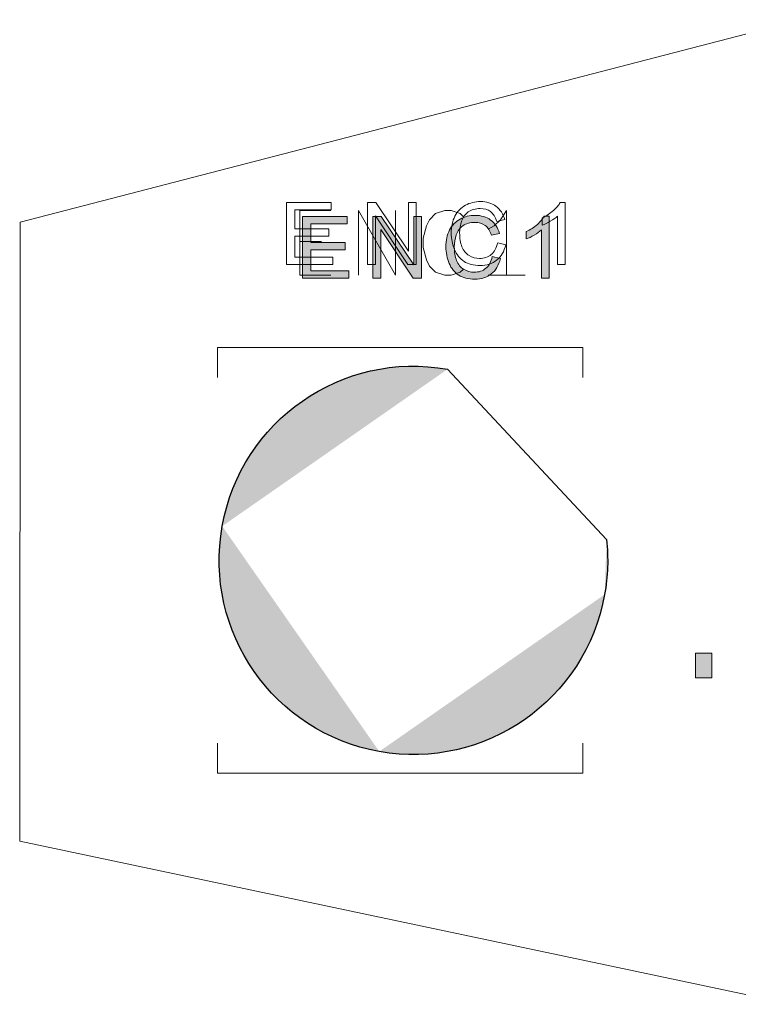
# Model space of a CAD drawing. Header units: inches. Extents: x 0 to 1.18, y 0 to 0.6.
# Drawn here: x 0.002 to 0.439, y 0.001 to 0.601 of the extents above; entities that cross this region are included whole.
import ezdxf

# ---------------------------------------------------------------- set-up
doc = ezdxf.new("R2010")
doc.units = ezdxf.units.IN
doc.header["$MEASUREMENT"] = 0
doc.layers.add('Layer 1', color=7, linetype='Continuous', lineweight=0)

# ---------------------------------------------------------------- blocks, each defined once
blk = doc.blocks.new('Block_1')
at = {"layer": 'Layer 1', "transparency": 33554687}
h = blk.add_hatch(color=7, dxfattribs=at)
h.dxf.hatch_style = 2
edge = h.paths.add_edge_path()
edge.add_spline(control_points=[(0.12508, 0.29301), (0.13655, 0.35722), (0.19791, 0.39998), (0.26212, 0.3885)], knot_values=[0, 0, 0, 0, 1, 1, 1, 1], degree=3, periodic=0)
edge.add_line((0.26212, 0.3885), (0.12508, 0.29301))
h = blk.add_hatch(color=7, dxfattribs=at)
h.dxf.hatch_style = 2
edge = h.paths.add_edge_path()
edge.add_spline(control_points=[(0.26212, 0.3885), (0.26212, 0.3885), (0.35878, 0.28485), (0.35878, 0.28485)], knot_values=[0, 0, 0, 0, 1, 1, 1, 1], degree=3, periodic=0)
edge.add_line((0.35878, 0.28485), (0.26212, 0.3885))
h = blk.add_hatch(color=7, dxfattribs=at)
h.dxf.hatch_style = 2
edge = h.paths.add_edge_path()
edge.add_spline(control_points=[(0.22057, 0.15597), (0.15636, 0.16744), (0.1136, 0.2288), (0.12508, 0.29301)], knot_values=[0, 0, 0, 0, 1, 1, 1, 1], degree=3, periodic=0)
edge.add_line((0.12508, 0.29301), (0.22057, 0.15597))
h = blk.add_hatch(color=7, dxfattribs=at)
h.dxf.hatch_style = 2
edge = h.paths.add_edge_path()
edge.add_spline(control_points=[(0.35878, 0.28485), (0.35998, 0.27372), (0.35958, 0.26248), (0.35761, 0.25146)], knot_values=[0, 0, 0, 0, 1, 1, 1, 1], degree=3, periodic=0)
edge.add_line((0.35761, 0.25146), (0.35878, 0.28485))
h = blk.add_hatch(color=7, dxfattribs=at)
h.dxf.hatch_style = 2
edge = h.paths.add_edge_path()
edge.add_spline(control_points=[(0.35761, 0.25146), (0.34614, 0.18725), (0.28479, 0.14449), (0.22057, 0.15597)], knot_values=[0, 0, 0, 0, 1, 1, 1, 1], degree=3, periodic=0)
edge.add_line((0.22057, 0.15597), (0.35761, 0.25146))
at = {"layer": 'Layer 1', "color": 7, "lineweight": 25}
for points in [[(0.12508, 0.29301), (0.13655, 0.35722), (0.19791, 0.39998), (0.26212, 0.3885)], [(0.26212, 0.3885), (0.26212, 0.3885), (0.35878, 0.28485), (0.35878, 0.28485)], [(0.22057, 0.15597), (0.15636, 0.16744), (0.1136, 0.2288), (0.12508, 0.29301)], [(0.35878, 0.28485), (0.35998, 0.27372), (0.35958, 0.26248), (0.35761, 0.25146)], [(0.35761, 0.25146), (0.34614, 0.18725), (0.28479, 0.14449), (0.22057, 0.15597)]]:
    blk.add_open_spline(points, degree=3, dxfattribs=at)
blk = doc.blocks.new('Block_9')
at = {"layer": 'Layer 1', "transparency": 33554687}
h = blk.add_hatch(color=7, dxfattribs=at)
h.dxf.hatch_style = 2
edge = h.paths.add_edge_path()
edge.add_spline(control_points=[(0.17398, 0.44385), (0.17398, 0.44385), (0.17398, 0.48142), (0.17398, 0.48142), (0.17398, 0.48142), (0.20114, 0.48142), (0.20114, 0.48142), (0.20114, 0.48142), (0.20114, 0.47699), (0.20114, 0.47699), (0.20114, 0.47699), (0.17895, 0.47699), (0.17895, 0.47699), (0.17895, 0.47699), (0.17895, 0.46548), (0.17895, 0.46548), (0.17895, 0.46548), (0.19974, 0.46548), (0.19974, 0.46548), (0.19974, 0.46548), (0.19974, 0.46107), (0.19974, 0.46107), (0.19974, 0.46107), (0.17895, 0.46107), (0.17895, 0.46107), (0.17895, 0.46107), (0.17895, 0.44828), (0.17895, 0.44828), (0.17895, 0.44828), (0.20202, 0.44828), (0.20202, 0.44828), (0.20202, 0.44828), (0.20202, 0.44385), (0.20202, 0.44385), (0.20202, 0.44385), (0.17398, 0.44385), (0.17398, 0.44385)], knot_values=[0, 0, 0, 0, 1, 1, 1, 2, 2, 2, 3, 3, 3, 4, 4, 4, 5, 5, 5, 6, 6, 6, 7, 7, 7, 8, 8, 8, 9, 9, 9, 10, 10, 10, 11, 11, 11, 12, 12, 12, 12], degree=3, periodic=0)
h = blk.add_hatch(color=7, dxfattribs=at)
h.dxf.hatch_style = 2
edge = h.paths.add_edge_path()
edge.add_spline(control_points=[(0.2167, 0.44385), (0.2167, 0.44385), (0.2167, 0.48142), (0.2167, 0.48142), (0.2167, 0.48142), (0.22179, 0.48142), (0.22179, 0.48142), (0.22179, 0.48142), (0.24153, 0.45192), (0.24153, 0.45192), (0.24153, 0.45192), (0.24153, 0.48142), (0.24153, 0.48142), (0.24153, 0.48142), (0.2463, 0.48142), (0.2463, 0.48142), (0.2463, 0.48142), (0.2463, 0.44385), (0.2463, 0.44385), (0.2463, 0.44385), (0.2412, 0.44385), (0.2412, 0.44385), (0.2412, 0.44385), (0.22146, 0.47337), (0.22146, 0.47337), (0.22146, 0.47337), (0.22146, 0.44385), (0.22146, 0.44385), (0.22146, 0.44385), (0.2167, 0.44385), (0.2167, 0.44385)], knot_values=[0, 0, 0, 0, 1, 1, 1, 2, 2, 2, 3, 3, 3, 4, 4, 4, 5, 5, 5, 6, 6, 6, 7, 7, 7, 8, 8, 8, 9, 9, 9, 10, 10, 10, 10], degree=3, periodic=0)
h = blk.add_hatch(color=7, dxfattribs=at)
h.dxf.hatch_style = 2
edge = h.paths.add_edge_path()
edge.add_spline(control_points=[(0.28931, 0.45702), (0.28931, 0.45702), (0.29428, 0.45576), (0.29428, 0.45576), (0.29324, 0.45168), (0.29136, 0.44857), (0.28866, 0.44642), (0.28595, 0.44428), (0.28263, 0.44321), (0.27873, 0.44321), (0.27467, 0.44321), (0.27138, 0.44403), (0.26885, 0.44568), (0.2663, 0.44733), (0.26438, 0.44971), (0.26305, 0.45285), (0.26173, 0.45597), (0.26107, 0.45933), (0.26107, 0.46292), (0.26107, 0.46683), (0.26181, 0.47024), (0.26331, 0.47316), (0.2648, 0.47607), (0.26693, 0.47828), (0.26969, 0.4798), (0.27245, 0.48131), (0.27549, 0.48206), (0.2788, 0.48206), (0.28256, 0.48206), (0.28572, 0.48111), (0.28828, 0.47919), (0.29085, 0.47728), (0.29263, 0.47459), (0.29364, 0.47112), (0.29364, 0.47112), (0.28874, 0.46996), (0.28874, 0.46996), (0.28788, 0.4727), (0.28661, 0.47469), (0.28495, 0.47594), (0.2833, 0.47719), (0.28121, 0.47781), (0.2787, 0.47781), (0.27581, 0.47781), (0.2734, 0.47712), (0.27146, 0.47573), (0.26952, 0.47435), (0.26815, 0.47249), (0.26737, 0.47016), (0.26658, 0.46783), (0.26619, 0.46542), (0.26619, 0.46294), (0.26619, 0.45974), (0.26666, 0.45696), (0.26758, 0.45458), (0.26852, 0.45219), (0.26997, 0.45041), (0.27193, 0.44923), (0.2739, 0.44805), (0.27602, 0.44746), (0.27831, 0.44746), (0.2811, 0.44746), (0.28345, 0.44826), (0.28539, 0.44987), (0.28732, 0.45148), (0.28863, 0.45386), (0.28931, 0.45702)], knot_values=[0, 0, 0, 0, 1, 1, 1, 2, 2, 2, 3, 3, 3, 4, 4, 4, 5, 5, 5, 6, 6, 6, 7, 7, 7, 8, 8, 8, 9, 9, 9, 10, 10, 10, 11, 11, 11, 12, 12, 12, 13, 13, 13, 14, 14, 14, 15, 15, 15, 16, 16, 16, 17, 17, 17, 18, 18, 18, 19, 19, 19, 20, 20, 20, 21, 21, 21, 22, 22, 22, 22], degree=3, periodic=0)
h = blk.add_hatch(color=7, dxfattribs=at)
h.dxf.hatch_style = 2
edge = h.paths.add_edge_path()
edge.add_spline(control_points=[(0.32377, 0.44385), (0.32377, 0.44385), (0.31915, 0.44385), (0.31915, 0.44385), (0.31915, 0.44385), (0.31915, 0.47325), (0.31915, 0.47325), (0.31805, 0.47219), (0.31659, 0.47113), (0.31479, 0.47007), (0.31298, 0.46901), (0.31136, 0.46821), (0.30993, 0.46769), (0.30993, 0.46769), (0.30993, 0.47214), (0.30993, 0.47214), (0.31251, 0.47335), (0.31477, 0.47483), (0.3167, 0.47656), (0.31862, 0.47828), (0.31999, 0.47995), (0.32079, 0.48157), (0.32079, 0.48157), (0.32377, 0.48157), (0.32377, 0.48157), (0.32377, 0.48157), (0.32377, 0.44385), (0.32377, 0.44385)], knot_values=[0, 0, 0, 0, 1, 1, 1, 2, 2, 2, 3, 3, 3, 4, 4, 4, 5, 5, 5, 6, 6, 6, 7, 7, 7, 8, 8, 8, 9, 9, 9, 9], degree=3, periodic=0)
at = {"layer": 'Layer 1'}
for points, knots in [([(0.17398, 0.44385), (0.17398, 0.44385), (0.17398, 0.48142), (0.17398, 0.48142), (0.17398, 0.48142), (0.20114, 0.48142), (0.20114, 0.48142), (0.20114, 0.48142), (0.20114, 0.47699), (0.20114, 0.47699), (0.20114, 0.47699), (0.17895, 0.47699), (0.17895, 0.47699), (0.17895, 0.47699), (0.17895, 0.46548), (0.17895, 0.46548), (0.17895, 0.46548), (0.19974, 0.46548), (0.19974, 0.46548), (0.19974, 0.46548), (0.19974, 0.46107), (0.19974, 0.46107), (0.19974, 0.46107), (0.17895, 0.46107), (0.17895, 0.46107), (0.17895, 0.46107), (0.17895, 0.44828), (0.17895, 0.44828), (0.17895, 0.44828), (0.20202, 0.44828), (0.20202, 0.44828), (0.20202, 0.44828), (0.20202, 0.44385), (0.20202, 0.44385), (0.20202, 0.44385), (0.17398, 0.44385), (0.17398, 0.44385)], [0, 0, 0, 0, 1, 1, 1, 2, 2, 2, 3, 3, 3, 4, 4, 4, 5, 5, 5, 6, 6, 6, 7, 7, 7, 8, 8, 8, 9, 9, 9, 10, 10, 10, 11, 11, 11, 12, 12, 12, 12]), ([(0.2167, 0.44385), (0.2167, 0.44385), (0.2167, 0.48142), (0.2167, 0.48142), (0.2167, 0.48142), (0.22179, 0.48142), (0.22179, 0.48142), (0.22179, 0.48142), (0.24153, 0.45192), (0.24153, 0.45192), (0.24153, 0.45192), (0.24153, 0.48142), (0.24153, 0.48142), (0.24153, 0.48142), (0.2463, 0.48142), (0.2463, 0.48142), (0.2463, 0.48142), (0.2463, 0.44385), (0.2463, 0.44385), (0.2463, 0.44385), (0.2412, 0.44385), (0.2412, 0.44385), (0.2412, 0.44385), (0.22146, 0.47337), (0.22146, 0.47337), (0.22146, 0.47337), (0.22146, 0.44385), (0.22146, 0.44385), (0.22146, 0.44385), (0.2167, 0.44385), (0.2167, 0.44385)], [0, 0, 0, 0, 1, 1, 1, 2, 2, 2, 3, 3, 3, 4, 4, 4, 5, 5, 5, 6, 6, 6, 7, 7, 7, 8, 8, 8, 9, 9, 9, 10, 10, 10, 10]), ([(0.28931, 0.45702), (0.28931, 0.45702), (0.29428, 0.45576), (0.29428, 0.45576), (0.29324, 0.45168), (0.29136, 0.44857), (0.28866, 0.44642), (0.28595, 0.44428), (0.28263, 0.44321), (0.27873, 0.44321), (0.27467, 0.44321), (0.27138, 0.44403), (0.26885, 0.44568), (0.2663, 0.44733), (0.26438, 0.44971), (0.26305, 0.45285), (0.26173, 0.45597), (0.26107, 0.45933), (0.26107, 0.46292), (0.26107, 0.46683), (0.26181, 0.47024), (0.26331, 0.47316), (0.2648, 0.47607), (0.26693, 0.47828), (0.26969, 0.4798), (0.27245, 0.48131), (0.27549, 0.48206), (0.2788, 0.48206), (0.28256, 0.48206), (0.28572, 0.48111), (0.28828, 0.47919), (0.29085, 0.47728), (0.29263, 0.47459), (0.29364, 0.47112), (0.29364, 0.47112), (0.28874, 0.46996), (0.28874, 0.46996), (0.28788, 0.4727), (0.28661, 0.47469), (0.28495, 0.47594), (0.2833, 0.47719), (0.28121, 0.47781), (0.2787, 0.47781), (0.27581, 0.47781), (0.2734, 0.47712), (0.27146, 0.47573), (0.26952, 0.47435), (0.26815, 0.47249), (0.26737, 0.47016), (0.26658, 0.46783), (0.26619, 0.46542), (0.26619, 0.46294), (0.26619, 0.45974), (0.26666, 0.45696), (0.26758, 0.45458), (0.26852, 0.45219), (0.26997, 0.45041), (0.27193, 0.44923), (0.2739, 0.44805), (0.27602, 0.44746), (0.27831, 0.44746), (0.2811, 0.44746), (0.28345, 0.44826), (0.28539, 0.44987), (0.28732, 0.45148), (0.28863, 0.45386), (0.28931, 0.45702)], [0, 0, 0, 0, 1, 1, 1, 2, 2, 2, 3, 3, 3, 4, 4, 4, 5, 5, 5, 6, 6, 6, 7, 7, 7, 8, 8, 8, 9, 9, 9, 10, 10, 10, 11, 11, 11, 12, 12, 12, 13, 13, 13, 14, 14, 14, 15, 15, 15, 16, 16, 16, 17, 17, 17, 18, 18, 18, 19, 19, 19, 20, 20, 20, 21, 21, 21, 22, 22, 22, 22]), ([(0.32377, 0.44385), (0.32377, 0.44385), (0.31915, 0.44385), (0.31915, 0.44385), (0.31915, 0.44385), (0.31915, 0.47325), (0.31915, 0.47325), (0.31805, 0.47219), (0.31659, 0.47113), (0.31479, 0.47007), (0.31298, 0.46901), (0.31136, 0.46821), (0.30993, 0.46769), (0.30993, 0.46769), (0.30993, 0.47214), (0.30993, 0.47214), (0.31251, 0.47335), (0.31477, 0.47483), (0.3167, 0.47656), (0.31862, 0.47828), (0.31999, 0.47995), (0.32079, 0.48157), (0.32079, 0.48157), (0.32377, 0.48157), (0.32377, 0.48157), (0.32377, 0.48157), (0.32377, 0.44385), (0.32377, 0.44385)], [0, 0, 0, 0, 1, 1, 1, 2, 2, 2, 3, 3, 3, 4, 4, 4, 5, 5, 5, 6, 6, 6, 7, 7, 7, 8, 8, 8, 9, 9, 9, 9])]:
    blk.add_open_spline(points, degree=3, knots=knots, dxfattribs=at)
blk = doc.blocks.new('Block_8')
at = {"layer": 'Layer 1'}
blk.add_blockref('Block_9', (0, 0), dxfattribs=at)
blk = doc.blocks.new('Block_11')
at = {"layer": 'Layer 1', "color": 7, "lineweight": 15}
for points, knots in [([(0.16421, 0.45223), (0.16421, 0.45223), (0.16421, 0.48981), (0.16421, 0.48981), (0.16421, 0.48981), (0.19138, 0.48981), (0.19138, 0.48981), (0.19138, 0.48981), (0.19138, 0.48537), (0.19138, 0.48537), (0.19138, 0.48537), (0.16918, 0.48537), (0.16918, 0.48537), (0.16918, 0.48537), (0.16918, 0.47386), (0.16918, 0.47386), (0.16918, 0.47386), (0.18998, 0.47386), (0.18998, 0.47386), (0.18998, 0.47386), (0.18998, 0.46946), (0.18998, 0.46946), (0.18998, 0.46946), (0.16918, 0.46946), (0.16918, 0.46946), (0.16918, 0.46946), (0.16918, 0.45666), (0.16918, 0.45666), (0.16918, 0.45666), (0.19225, 0.45666), (0.19225, 0.45666), (0.19225, 0.45666), (0.19225, 0.45223), (0.19225, 0.45223), (0.19225, 0.45223), (0.16421, 0.45223), (0.16421, 0.45223)], [0, 0, 0, 0, 1, 1, 1, 2, 2, 2, 3, 3, 3, 4, 4, 4, 5, 5, 5, 6, 6, 6, 7, 7, 7, 8, 8, 8, 9, 9, 9, 10, 10, 10, 11, 11, 11, 12, 12, 12, 12]), ([(0.21344, 0.45223), (0.21344, 0.45223), (0.21344, 0.48981), (0.21344, 0.48981), (0.21344, 0.48981), (0.21854, 0.48981), (0.21854, 0.48981), (0.21854, 0.48981), (0.23827, 0.46031), (0.23827, 0.46031), (0.23827, 0.46031), (0.23827, 0.48981), (0.23827, 0.48981), (0.23827, 0.48981), (0.24304, 0.48981), (0.24304, 0.48981), (0.24304, 0.48981), (0.24304, 0.45223), (0.24304, 0.45223), (0.24304, 0.45223), (0.23794, 0.45223), (0.23794, 0.45223), (0.23794, 0.45223), (0.21821, 0.48176), (0.21821, 0.48176), (0.21821, 0.48176), (0.21821, 0.45223), (0.21821, 0.45223), (0.21821, 0.45223), (0.21344, 0.45223), (0.21344, 0.45223)], [0, 0, 0, 0, 1, 1, 1, 2, 2, 2, 3, 3, 3, 4, 4, 4, 5, 5, 5, 6, 6, 6, 7, 7, 7, 8, 8, 8, 9, 9, 9, 10, 10, 10, 10]), ([(0.29257, 0.46541), (0.29257, 0.46541), (0.29755, 0.46414), (0.29755, 0.46414), (0.2965, 0.46006), (0.29462, 0.45695), (0.29192, 0.45481), (0.28921, 0.45266), (0.2859, 0.45159), (0.28199, 0.45159), (0.27793, 0.45159), (0.27464, 0.45241), (0.27211, 0.45406), (0.26957, 0.45571), (0.26764, 0.4581), (0.26631, 0.46123), (0.26499, 0.46436), (0.26433, 0.46771), (0.26433, 0.4713), (0.26433, 0.47521), (0.26508, 0.47862), (0.26657, 0.48154), (0.26807, 0.48445), (0.27019, 0.48667), (0.27295, 0.48818), (0.27571, 0.48969), (0.27875, 0.49044), (0.28206, 0.49044), (0.28582, 0.49044), (0.28898, 0.48949), (0.29154, 0.48758), (0.29411, 0.48566), (0.29589, 0.48297), (0.2969, 0.4795), (0.2969, 0.4795), (0.29201, 0.47835), (0.29201, 0.47835), (0.29114, 0.48108), (0.28987, 0.48307), (0.28821, 0.48432), (0.28656, 0.48557), (0.28447, 0.48619), (0.28196, 0.48619), (0.27907, 0.48619), (0.27666, 0.4855), (0.27472, 0.48412), (0.27278, 0.48273), (0.27142, 0.48088), (0.27063, 0.47854), (0.26984, 0.47621), (0.26945, 0.4738), (0.26945, 0.47133), (0.26945, 0.46813), (0.26992, 0.46534), (0.27085, 0.46296), (0.27178, 0.46057), (0.27323, 0.45879), (0.27519, 0.45761), (0.27716, 0.45643), (0.27928, 0.45584), (0.28158, 0.45584), (0.28436, 0.45584), (0.28672, 0.45664), (0.28865, 0.45825), (0.29058, 0.45986), (0.29189, 0.46224), (0.29257, 0.46541)], [0, 0, 0, 0, 1, 1, 1, 2, 2, 2, 3, 3, 3, 4, 4, 4, 5, 5, 5, 6, 6, 6, 7, 7, 7, 8, 8, 8, 9, 9, 9, 10, 10, 10, 11, 11, 11, 12, 12, 12, 13, 13, 13, 14, 14, 14, 15, 15, 15, 16, 16, 16, 17, 17, 17, 18, 18, 18, 19, 19, 19, 20, 20, 20, 21, 21, 21, 22, 22, 22, 22]), ([(0.33354, 0.45223), (0.33354, 0.45223), (0.32893, 0.45223), (0.32893, 0.45223), (0.32893, 0.45223), (0.32893, 0.48163), (0.32893, 0.48163), (0.32782, 0.48057), (0.32636, 0.47951), (0.32456, 0.47845), (0.32275, 0.47739), (0.32113, 0.4766), (0.3197, 0.47607), (0.3197, 0.47607), (0.3197, 0.48052), (0.3197, 0.48052), (0.32228, 0.48174), (0.32454, 0.48321), (0.32647, 0.48494), (0.3284, 0.48666), (0.32977, 0.48834), (0.33057, 0.48996), (0.33057, 0.48996), (0.33354, 0.48996), (0.33354, 0.48996), (0.33354, 0.48996), (0.33354, 0.45223), (0.33354, 0.45223)], [0, 0, 0, 0, 1, 1, 1, 2, 2, 2, 3, 3, 3, 4, 4, 4, 5, 5, 5, 6, 6, 6, 7, 7, 7, 8, 8, 8, 9, 9, 9, 9])]:
    blk.add_open_spline(points, degree=3, knots=knots, dxfattribs=at)
blk = doc.blocks.new('Block_10')
at = {"layer": 'Layer 1'}
blk.add_blockref('Block_11', (0, 0), dxfattribs=at)
blk = doc.blocks.new('Block_12')
at = {"layer": 'Layer 1', "transparency": 33554687}
h = blk.add_hatch(color=7, dxfattribs=at)
h.dxf.hatch_style = 2
edge = h.paths.add_edge_path()
edge.add_spline(control_points=[(0.17235, 0.44561), (0.17235, 0.44561), (0.17235, 0.48498), (0.17235, 0.48498)], knot_values=[0, 0, 0, 0, 1, 1, 1, 1], degree=3, periodic=0)
edge.add_line((0.17235, 0.48498), (0.17235, 0.44561))
h = blk.add_hatch(color=7, dxfattribs=at)
h.dxf.hatch_style = 2
edge = h.paths.add_edge_path()
edge.add_spline(control_points=[(0.17235, 0.48498), (0.17235, 0.48498), (0.19109, 0.48498), (0.19109, 0.48498)], knot_values=[0, 0, 0, 0, 1, 1, 1, 1], degree=3, periodic=0)
edge.add_line((0.19109, 0.48498), (0.17235, 0.48498))
h = blk.add_hatch(color=7, dxfattribs=at)
h.dxf.hatch_style = 2
edge = h.paths.add_edge_path()
edge.add_spline(control_points=[(0.20797, 0.44561), (0.20797, 0.44561), (0.20797, 0.48498), (0.20797, 0.48498)], knot_values=[0, 0, 0, 0, 1, 1, 1, 1], degree=3, periodic=0)
edge.add_line((0.20797, 0.48498), (0.20797, 0.44561))
h = blk.add_hatch(color=7, dxfattribs=at)
h.dxf.hatch_style = 2
edge = h.paths.add_edge_path()
edge.add_spline(control_points=[(0.20797, 0.48498), (0.20797, 0.48498), (0.23046, 0.44561), (0.23046, 0.44561)], knot_values=[0, 0, 0, 0, 1, 1, 1, 1], degree=3, periodic=0)
edge.add_line((0.23046, 0.44561), (0.20797, 0.48498))
h = blk.add_hatch(color=7, dxfattribs=at)
h.dxf.hatch_style = 2
edge = h.paths.add_edge_path()
edge.add_spline(control_points=[(0.23046, 0.44561), (0.23046, 0.44561), (0.23046, 0.48498), (0.23046, 0.48498)], knot_values=[0, 0, 0, 0, 1, 1, 1, 1], degree=3, periodic=0)
edge.add_line((0.23046, 0.48498), (0.23046, 0.44561))
h = blk.add_hatch(color=7, dxfattribs=at)
h.dxf.hatch_style = 2
edge = h.paths.add_edge_path()
edge.add_spline(control_points=[(0.25109, 0.47936), (0.25109, 0.47936), (0.25483, 0.48311), (0.25483, 0.48311)], knot_values=[0, 0, 0, 0, 1, 1, 1, 1], degree=3, periodic=0)
edge.add_line((0.25483, 0.48311), (0.25109, 0.47936))
h = blk.add_hatch(color=7, dxfattribs=at)
h.dxf.hatch_style = 2
edge = h.paths.add_edge_path()
edge.add_spline(control_points=[(0.25483, 0.48311), (0.25483, 0.48311), (0.26046, 0.48498), (0.26046, 0.48498)], knot_values=[0, 0, 0, 0, 1, 1, 1, 1], degree=3, periodic=0)
edge.add_line((0.26046, 0.48498), (0.25483, 0.48311))
h = blk.add_hatch(color=7, dxfattribs=at)
h.dxf.hatch_style = 2
edge = h.paths.add_edge_path()
edge.add_spline(control_points=[(0.26046, 0.48498), (0.26046, 0.48498), (0.26421, 0.48498), (0.26421, 0.48498)], knot_values=[0, 0, 0, 0, 1, 1, 1, 1], degree=3, periodic=0)
edge.add_line((0.26421, 0.48498), (0.26046, 0.48498))
h = blk.add_hatch(color=7, dxfattribs=at)
h.dxf.hatch_style = 2
edge = h.paths.add_edge_path()
edge.add_spline(control_points=[(0.26421, 0.48498), (0.26421, 0.48498), (0.26983, 0.48311), (0.26983, 0.48311)], knot_values=[0, 0, 0, 0, 1, 1, 1, 1], degree=3, periodic=0)
edge.add_line((0.26983, 0.48311), (0.26421, 0.48498))
h = blk.add_hatch(color=7, dxfattribs=at)
h.dxf.hatch_style = 2
edge = h.paths.add_edge_path()
edge.add_spline(control_points=[(0.26983, 0.48311), (0.26983, 0.48311), (0.27171, 0.48123), (0.27171, 0.48123)], knot_values=[0, 0, 0, 0, 1, 1, 1, 1], degree=3, periodic=0)
edge.add_line((0.27171, 0.48123), (0.26983, 0.48311))
h = blk.add_hatch(color=7, dxfattribs=at)
h.dxf.hatch_style = 2
edge = h.paths.add_edge_path()
edge.add_spline(control_points=[(0.29796, 0.48498), (0.29796, 0.48498), (0.2942, 0.47936), (0.2942, 0.47936)], knot_values=[0, 0, 0, 0, 1, 1, 1, 1], degree=3, periodic=0)
edge.add_line((0.2942, 0.47936), (0.29796, 0.48498))
h = blk.add_hatch(color=7, dxfattribs=at)
h.dxf.hatch_style = 2
edge = h.paths.add_edge_path()
edge.add_spline(control_points=[(0.29796, 0.44561), (0.29796, 0.44561), (0.29796, 0.48498), (0.29796, 0.48498)], knot_values=[0, 0, 0, 0, 1, 1, 1, 1], degree=3, periodic=0)
edge.add_line((0.29796, 0.48498), (0.29796, 0.44561))
h = blk.add_hatch(color=7, dxfattribs=at)
h.dxf.hatch_style = 2
edge = h.paths.add_edge_path()
edge.add_spline(control_points=[(0.24734, 0.46811), (0.24734, 0.46811), (0.24921, 0.47561), (0.24921, 0.47561)], knot_values=[0, 0, 0, 0, 1, 1, 1, 1], degree=3, periodic=0)
edge.add_line((0.24921, 0.47561), (0.24734, 0.46811))
h = blk.add_hatch(color=7, dxfattribs=at)
h.dxf.hatch_style = 2
edge = h.paths.add_edge_path()
edge.add_spline(control_points=[(0.24921, 0.47561), (0.24921, 0.47561), (0.25109, 0.47936), (0.25109, 0.47936)], knot_values=[0, 0, 0, 0, 1, 1, 1, 1], degree=3, periodic=0)
edge.add_line((0.25109, 0.47936), (0.24921, 0.47561))
h = blk.add_hatch(color=7, dxfattribs=at)
h.dxf.hatch_style = 2
edge = h.paths.add_edge_path()
edge.add_spline(control_points=[(0.29046, 0.47561), (0.29046, 0.47561), (0.28671, 0.47373), (0.28671, 0.47373)], knot_values=[0, 0, 0, 0, 1, 1, 1, 1], degree=3, periodic=0)
edge.add_line((0.28671, 0.47373), (0.29046, 0.47561))
h = blk.add_hatch(color=7, dxfattribs=at)
h.dxf.hatch_style = 2
edge = h.paths.add_edge_path()
edge.add_spline(control_points=[(0.2942, 0.47936), (0.2942, 0.47936), (0.29046, 0.47561), (0.29046, 0.47561)], knot_values=[0, 0, 0, 0, 1, 1, 1, 1], degree=3, periodic=0)
edge.add_line((0.29046, 0.47561), (0.2942, 0.47936))
h = blk.add_hatch(color=7, dxfattribs=at)
h.dxf.hatch_style = 2
edge = h.paths.add_edge_path()
edge.add_spline(control_points=[(0.24734, 0.46248), (0.24734, 0.46248), (0.24734, 0.46811), (0.24734, 0.46811)], knot_values=[0, 0, 0, 0, 1, 1, 1, 1], degree=3, periodic=0)
edge.add_line((0.24734, 0.46811), (0.24734, 0.46248))
h = blk.add_hatch(color=7, dxfattribs=at)
h.dxf.hatch_style = 2
edge = h.paths.add_edge_path()
edge.add_spline(control_points=[(0.17235, 0.46623), (0.17235, 0.46623), (0.18547, 0.46623), (0.18547, 0.46623)], knot_values=[0, 0, 0, 0, 1, 1, 1, 1], degree=3, periodic=0)
edge.add_line((0.18547, 0.46623), (0.17235, 0.46623))
h = blk.add_hatch(color=7, dxfattribs=at)
h.dxf.hatch_style = 2
edge = h.paths.add_edge_path()
edge.add_spline(control_points=[(0.24921, 0.45498), (0.24921, 0.45498), (0.24734, 0.46248), (0.24734, 0.46248)], knot_values=[0, 0, 0, 0, 1, 1, 1, 1], degree=3, periodic=0)
edge.add_line((0.24734, 0.46248), (0.24921, 0.45498))
h = blk.add_hatch(color=7, dxfattribs=at)
h.dxf.hatch_style = 2
edge = h.paths.add_edge_path()
edge.add_spline(control_points=[(0.25109, 0.45124), (0.25109, 0.45124), (0.24921, 0.45498), (0.24921, 0.45498)], knot_values=[0, 0, 0, 0, 1, 1, 1, 1], degree=3, periodic=0)
edge.add_line((0.24921, 0.45498), (0.25109, 0.45124))
h = blk.add_hatch(color=7, dxfattribs=at)
h.dxf.hatch_style = 2
edge = h.paths.add_edge_path()
edge.add_spline(control_points=[(0.25483, 0.44748), (0.25483, 0.44748), (0.25109, 0.45124), (0.25109, 0.45124)], knot_values=[0, 0, 0, 0, 1, 1, 1, 1], degree=3, periodic=0)
edge.add_line((0.25109, 0.45124), (0.25483, 0.44748))
h = blk.add_hatch(color=7, dxfattribs=at)
h.dxf.hatch_style = 2
edge = h.paths.add_edge_path()
edge.add_spline(control_points=[(0.19109, 0.44561), (0.19109, 0.44561), (0.17235, 0.44561), (0.17235, 0.44561)], knot_values=[0, 0, 0, 0, 1, 1, 1, 1], degree=3, periodic=0)
edge.add_line((0.17235, 0.44561), (0.19109, 0.44561))
h = blk.add_hatch(color=7, dxfattribs=at)
h.dxf.hatch_style = 2
edge = h.paths.add_edge_path()
edge.add_spline(control_points=[(0.26046, 0.44561), (0.26046, 0.44561), (0.25483, 0.44748), (0.25483, 0.44748)], knot_values=[0, 0, 0, 0, 1, 1, 1, 1], degree=3, periodic=0)
edge.add_line((0.25483, 0.44748), (0.26046, 0.44561))
h = blk.add_hatch(color=7, dxfattribs=at)
h.dxf.hatch_style = 2
edge = h.paths.add_edge_path()
edge.add_spline(control_points=[(0.26421, 0.44561), (0.26421, 0.44561), (0.26046, 0.44561), (0.26046, 0.44561)], knot_values=[0, 0, 0, 0, 1, 1, 1, 1], degree=3, periodic=0)
edge.add_line((0.26046, 0.44561), (0.26421, 0.44561))
h = blk.add_hatch(color=7, dxfattribs=at)
h.dxf.hatch_style = 2
edge = h.paths.add_edge_path()
edge.add_spline(control_points=[(0.26983, 0.44748), (0.26983, 0.44748), (0.26421, 0.44561), (0.26421, 0.44561)], knot_values=[0, 0, 0, 0, 1, 1, 1, 1], degree=3, periodic=0)
edge.add_line((0.26421, 0.44561), (0.26983, 0.44748))
h = blk.add_hatch(color=7, dxfattribs=at)
h.dxf.hatch_style = 2
edge = h.paths.add_edge_path()
edge.add_spline(control_points=[(0.27171, 0.44936), (0.27171, 0.44936), (0.26983, 0.44748), (0.26983, 0.44748)], knot_values=[0, 0, 0, 0, 1, 1, 1, 1], degree=3, periodic=0)
edge.add_line((0.26983, 0.44748), (0.27171, 0.44936))
h = blk.add_hatch(color=7, dxfattribs=at)
h.dxf.hatch_style = 2
edge = h.paths.add_edge_path()
edge.add_spline(control_points=[(0.3092, 0.44561), (0.3092, 0.44561), (0.28671, 0.44561), (0.28671, 0.44561)], knot_values=[0, 0, 0, 0, 1, 1, 1, 1], degree=3, periodic=0)
edge.add_line((0.28671, 0.44561), (0.3092, 0.44561))
at = {"layer": 'Layer 1', "color": 7, "lineweight": 15}
for points in [[(0.17235, 0.44561), (0.17235, 0.44561), (0.17235, 0.48498), (0.17235, 0.48498)], [(0.17235, 0.48498), (0.17235, 0.48498), (0.19109, 0.48498), (0.19109, 0.48498)], [(0.20797, 0.44561), (0.20797, 0.44561), (0.20797, 0.48498), (0.20797, 0.48498)], [(0.20797, 0.48498), (0.20797, 0.48498), (0.23046, 0.44561), (0.23046, 0.44561)], [(0.23046, 0.44561), (0.23046, 0.44561), (0.23046, 0.48498), (0.23046, 0.48498)], [(0.25109, 0.47936), (0.25109, 0.47936), (0.25483, 0.48311), (0.25483, 0.48311)], [(0.25483, 0.48311), (0.25483, 0.48311), (0.26046, 0.48498), (0.26046, 0.48498)], [(0.26046, 0.48498), (0.26046, 0.48498), (0.26421, 0.48498), (0.26421, 0.48498)], [(0.26421, 0.48498), (0.26421, 0.48498), (0.26983, 0.48311), (0.26983, 0.48311)], [(0.26983, 0.48311), (0.26983, 0.48311), (0.27171, 0.48123), (0.27171, 0.48123)], [(0.29796, 0.48498), (0.29796, 0.48498), (0.2942, 0.47936), (0.2942, 0.47936)], [(0.29796, 0.44561), (0.29796, 0.44561), (0.29796, 0.48498), (0.29796, 0.48498)], [(0.24734, 0.46811), (0.24734, 0.46811), (0.24921, 0.47561), (0.24921, 0.47561)], [(0.24921, 0.47561), (0.24921, 0.47561), (0.25109, 0.47936), (0.25109, 0.47936)], [(0.29046, 0.47561), (0.29046, 0.47561), (0.28671, 0.47373), (0.28671, 0.47373)], [(0.2942, 0.47936), (0.2942, 0.47936), (0.29046, 0.47561), (0.29046, 0.47561)], [(0.24734, 0.46248), (0.24734, 0.46248), (0.24734, 0.46811), (0.24734, 0.46811)], [(0.17235, 0.46623), (0.17235, 0.46623), (0.18547, 0.46623), (0.18547, 0.46623)], [(0.24921, 0.45498), (0.24921, 0.45498), (0.24734, 0.46248), (0.24734, 0.46248)], [(0.25109, 0.45124), (0.25109, 0.45124), (0.24921, 0.45498), (0.24921, 0.45498)], [(0.25483, 0.44748), (0.25483, 0.44748), (0.25109, 0.45124), (0.25109, 0.45124)], [(0.19109, 0.44561), (0.19109, 0.44561), (0.17235, 0.44561), (0.17235, 0.44561)], [(0.26046, 0.44561), (0.26046, 0.44561), (0.25483, 0.44748), (0.25483, 0.44748)], [(0.26421, 0.44561), (0.26421, 0.44561), (0.26046, 0.44561), (0.26046, 0.44561)], [(0.26983, 0.44748), (0.26983, 0.44748), (0.26421, 0.44561), (0.26421, 0.44561)], [(0.27171, 0.44936), (0.27171, 0.44936), (0.26983, 0.44748), (0.26983, 0.44748)], [(0.3092, 0.44561), (0.3092, 0.44561), (0.28671, 0.44561), (0.28671, 0.44561)]]:
    blk.add_open_spline(points, degree=3, dxfattribs=at)
blk = doc.blocks.new('Block_2')
at = {"layer": 'Layer 1'}
for name in ['Block_10', 'Block_12', 'Block_8']:
    blk.add_blockref(name, (0, 0), dxfattribs=at)
blk = doc.blocks.new('Block_14')
at = {"layer": 'Layer 1', "transparency": 33554687}
h = blk.add_hatch(color=7, dxfattribs=at)
h.dxf.hatch_style = 2
edge = h.paths.add_edge_path()
edge.add_spline(control_points=[(0.12229, 0.40174), (0.12229, 0.40174), (0.12229, 0.3834), (0.12229, 0.3834)], knot_values=[0, 0, 0, 0, 1, 1, 1, 1], degree=3, periodic=0)
edge.add_line((0.12229, 0.3834), (0.12229, 0.40174))
h = blk.add_hatch(color=7, dxfattribs=at)
h.dxf.hatch_style = 2
edge = h.paths.add_edge_path()
edge.add_spline(control_points=[(0.34429, 0.40174), (0.34429, 0.40174), (0.12229, 0.40174), (0.12229, 0.40174)], knot_values=[0, 0, 0, 0, 1, 1, 1, 1], degree=3, periodic=0)
edge.add_line((0.12229, 0.40174), (0.34429, 0.40174))
h = blk.add_hatch(color=7, dxfattribs=at)
h.dxf.hatch_style = 2
edge = h.paths.add_edge_path()
edge.add_spline(control_points=[(0.34429, 0.3834), (0.34429, 0.3834), (0.34429, 0.40174), (0.34429, 0.40174)], knot_values=[0, 0, 0, 0, 1, 1, 1, 1], degree=3, periodic=0)
edge.add_line((0.34429, 0.40174), (0.34429, 0.3834))
h = blk.add_hatch(color=7, dxfattribs=at)
h.dxf.hatch_style = 2
edge = h.paths.add_edge_path()
edge.add_spline(control_points=[(0.12229, 0.16107), (0.12229, 0.16107), (0.12229, 0.14274), (0.12229, 0.14274)], knot_values=[0, 0, 0, 0, 1, 1, 1, 1], degree=3, periodic=0)
edge.add_line((0.12229, 0.14274), (0.12229, 0.16107))
h = blk.add_hatch(color=7, dxfattribs=at)
h.dxf.hatch_style = 2
edge = h.paths.add_edge_path()
edge.add_spline(control_points=[(0.34429, 0.14274), (0.34429, 0.14274), (0.34429, 0.16107), (0.34429, 0.16107)], knot_values=[0, 0, 0, 0, 1, 1, 1, 1], degree=3, periodic=0)
edge.add_line((0.34429, 0.16107), (0.34429, 0.14274))
h = blk.add_hatch(color=7, dxfattribs=at)
h.dxf.hatch_style = 2
edge = h.paths.add_edge_path()
edge.add_spline(control_points=[(0.12229, 0.14274), (0.12229, 0.14274), (0.34429, 0.14274), (0.34429, 0.14274)], knot_values=[0, 0, 0, 0, 1, 1, 1, 1], degree=3, periodic=0)
edge.add_line((0.34429, 0.14274), (0.12229, 0.14274))
at = {"layer": 'Layer 1', "color": 7, "lineweight": 15}
for points in [[(0.12229, 0.40174), (0.12229, 0.40174), (0.12229, 0.3834), (0.12229, 0.3834)], [(0.34429, 0.40174), (0.34429, 0.40174), (0.12229, 0.40174), (0.12229, 0.40174)], [(0.34429, 0.3834), (0.34429, 0.3834), (0.34429, 0.40174), (0.34429, 0.40174)], [(0.12229, 0.16107), (0.12229, 0.16107), (0.12229, 0.14274), (0.12229, 0.14274)], [(0.34429, 0.14274), (0.34429, 0.14274), (0.34429, 0.16107), (0.34429, 0.16107)], [(0.12229, 0.14274), (0.12229, 0.14274), (0.34429, 0.14274), (0.34429, 0.14274)]]:
    blk.add_open_spline(points, degree=3, dxfattribs=at)
blk = doc.blocks.new('Block_15')
at = {"layer": 'Layer 1', "transparency": 33554687}
h = blk.add_hatch(color=7, dxfattribs=at)
h.dxf.hatch_style = 2
edge = h.paths.add_edge_path()
edge.add_spline(control_points=[(0.00218, 0.47791), (0.00218, 0.47791), (0.47698, 0.60103), (0.47698, 0.60103)], knot_values=[0, 0, 0, 0, 1, 1, 1, 1], degree=3, periodic=0)
edge.add_line((0.47698, 0.60103), (0.00218, 0.47791))
h = blk.add_hatch(color=7, dxfattribs=at)
h.dxf.hatch_style = 2
edge = h.paths.add_edge_path()
edge.add_spline(control_points=[(0.00197, 0.10145), (0.00197, 0.10145), (0.00218, 0.47791), (0.00218, 0.47791)], knot_values=[0, 0, 0, 0, 1, 1, 1, 1], degree=3, periodic=0)
edge.add_line((0.00218, 0.47791), (0.00197, 0.10145))
h = blk.add_hatch(color=7, dxfattribs=at)
h.dxf.hatch_style = 2
edge = h.paths.add_edge_path()
edge.add_spline(control_points=[(0.00197, 0.10145), (0.00197, 0.10145), (0.47698, 0.00103), (0.47698, 0.00103)], knot_values=[0, 0, 0, 0, 1, 1, 1, 1], degree=3, periodic=0)
edge.add_line((0.47698, 0.00103), (0.00197, 0.10145))
at = {"layer": 'Layer 1', "color": 7, "lineweight": 9}
for points in [[(0.00218, 0.47791), (0.00218, 0.47791), (0.47698, 0.60103), (0.47698, 0.60103)], [(0.00197, 0.10145), (0.00197, 0.10145), (0.00218, 0.47791), (0.00218, 0.47791)], [(0.00197, 0.10145), (0.00197, 0.10145), (0.47698, 0.00103), (0.47698, 0.00103)]]:
    blk.add_open_spline(points, degree=3, dxfattribs=at)

msp = doc.modelspace()

# ---------------------------------------------------------------- hatches: boundary and pattern name
at = {"layer": 'Layer 1', "transparency": 33554687}
h = msp.add_hatch(color=7, dxfattribs=at)
edge = h.paths.add_edge_path()
edge.add_spline(control_points=[(0.4228, 0.20076), (0.4228, 0.20076), (0.4128, 0.20076), (0.4128, 0.20076), (0.4128, 0.20076), (0.4128, 0.21576), (0.4128, 0.21576), (0.4128, 0.21576), (0.4228, 0.21576), (0.4228, 0.21576), (0.4228, 0.21576), (0.4228, 0.20076), (0.4228, 0.20076)], knot_values=[0, 0, 0, 0, 1, 1, 1, 2, 2, 2, 3, 3, 3, 4, 4, 4, 4], degree=3, periodic=0)

# ---------------------------------------------------------------- linework, layer by layer
at = {"layer": 'Layer 1'}
msp.add_open_spline([(0.4228, 0.20076), (0.4228, 0.20076), (0.4128, 0.20076), (0.4128, 0.20076), (0.4128, 0.20076), (0.4128, 0.21576), (0.4128, 0.21576), (0.4128, 0.21576), (0.4228, 0.21576), (0.4228, 0.21576), (0.4228, 0.21576), (0.4228, 0.20076), (0.4228, 0.20076)], degree=3, knots=[0, 0, 0, 0, 1, 1, 1, 2, 2, 2, 3, 3, 3, 4, 4, 4, 4], dxfattribs=at)

# ---------------------------------------------------------------- block references
for name in ['Block_15', 'Block_2', 'Block_1', 'Block_14']:
    msp.add_blockref(name, (0, 0), dxfattribs=at)

doc.saveas('drawing.dxf')
